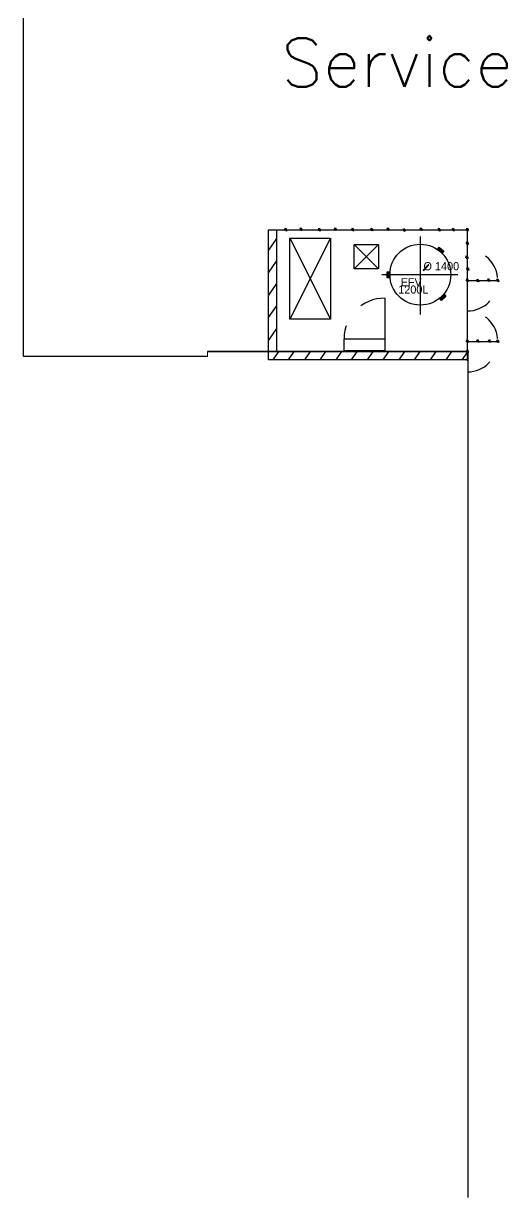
# Model space of a CAD drawing. Header units: metres. Extents: x -8 to 247, y -4 to 148.
# Drawn here: x 126.51 to 138.28, y 38.1 to 67.01 of the extents above; entities that cross this region are included whole.
import ezdxf

# ---------------------------------------------------------------- set-up
doc = ezdxf.new("R2010")
doc.units = ezdxf.units.M
doc.header["$LTSCALE"] = 5
for name, pattern in [('CACHÉ', [0.25, 0.125, -0.125]), ('DISCONTINU', [0.75, 0.5, -0.25]), ('MIXTE', [1, 0.5, -0.25, 0, -0.25])]:
    doc.linetypes.add(name, pattern=pattern)
for name, color, linetype, lineweight in [('00_tx_rep_local', 7, 'Continuous', 5), ('800 Espace-vert', 8, 'Continuous', 5), ('A_MURS_STRU', 7, 'Continuous', 35)]:
    doc.layers.add(name, color=color, linetype=linetype, lineweight=lineweight)
doc.layers.add('A_MURS_CLOI', color=7, linetype='Continuous')
doc.layers.add('limite de propriété', color=7, linetype='Continuous')
doc.styles.add('SIMPLEX', font='SIMPLEX')

msp = doc.modelspace()

# ---------------------------------------------------------------- linework, layer by layer
at = {"layer": '800 Espace-vert', "color": 8, "linetype": 'Continuous'}
for p, q in [((137.451, 58.934), (131.043, 58.929)), ((131.043, 58.929), (131.043, 58.809))]:
    msp.add_line(p, q, dxfattribs=at)
at = {"layer": '800 Espace-vert', "color": 8}
for p, q in [((131.043, 58.929), (131.043, 58.809)), ((132.543, 58.929), (131.043, 58.929))]:
    msp.add_line(p, q, dxfattribs=at)
at = {"layer": 'A_MURS_CLOI', "color": 8, "linetype": 'Continuous'}
for p, q in [((132.543, 58.729), (132.543, 61.929)), ((132.971, 61.928), (132.931, 61.926)), ((132.932, 61.934), (133.001, 61.923)), ((132.971, 61.928), (132.939, 61.947)), ((132.971, 61.928), (132.94, 61.912)), ((132.971, 61.928), (132.955, 61.966)), ((132.971, 61.928), (132.957, 61.896)), ((132.971, 61.928), (132.98, 61.969)), ((132.971, 61.928), (133.006, 61.945)), ((132.971, 61.928), (133.006, 61.931)), ((132.971, 61.928), (132.988, 61.898)), ((132.971, 61.928), (133.002, 61.911)), ((133.346, 61.938), (133.306, 61.936)), ((133.308, 61.944), (133.376, 61.933)), ((133.346, 61.938), (133.314, 61.957)), ((133.346, 61.938), (133.315, 61.922)), ((133.346, 61.938), (133.33, 61.976)), ((133.346, 61.938), (133.332, 61.906)), ((133.346, 61.938), (133.355, 61.979)), ((133.346, 61.938), (133.381, 61.955)), ((133.346, 61.938), (133.381, 61.941)), ((133.346, 61.938), (133.364, 61.908)), ((133.346, 61.938), (133.377, 61.921)), ((133.8, 61.928), (133.76, 61.926)), ((133.762, 61.934), (133.83, 61.923)), ((133.8, 61.928), (133.769, 61.947)), ((133.8, 61.928), (133.77, 61.912)), ((133.8, 61.928), (133.784, 61.966)), ((133.8, 61.928), (133.786, 61.896)), ((133.8, 61.928), (133.809, 61.969)), ((133.8, 61.928), (133.835, 61.945)), ((133.8, 61.928), (133.835, 61.931)), ((133.8, 61.928), (133.818, 61.898)), ((133.8, 61.928), (133.831, 61.911)), ((134.195, 61.938), (134.155, 61.936)), ((134.157, 61.944), (134.225, 61.933)), ((134.195, 61.938), (134.164, 61.957)), ((134.195, 61.938), (134.164, 61.922)), ((134.195, 61.938), (134.179, 61.976)), ((134.195, 61.938), (134.181, 61.906)), ((134.195, 61.938), (134.204, 61.979)), ((134.195, 61.938), (134.23, 61.955)), ((134.195, 61.938), (134.23, 61.941)), ((134.195, 61.938), (134.213, 61.908)), ((134.195, 61.938), (134.226, 61.921)), ((134.62, 61.928), (134.579, 61.926)), ((134.581, 61.934), (134.65, 61.923)), ((134.62, 61.928), (134.588, 61.947)), ((134.62, 61.928), (134.589, 61.912)), ((134.62, 61.928), (134.603, 61.966)), ((134.62, 61.928), (134.605, 61.896)), ((134.62, 61.928), (134.628, 61.969)), ((134.62, 61.928), (134.654, 61.945)), ((134.62, 61.928), (134.654, 61.931)), ((134.62, 61.928), (134.637, 61.898)), ((134.62, 61.928), (134.651, 61.911)), ((135.093, 61.929), (135.053, 61.927)), ((135.054, 61.936), (135.123, 61.925)), ((135.093, 61.929), (135.061, 61.948)), ((135.093, 61.929), (135.062, 61.914)), ((135.093, 61.929), (135.077, 61.967)), ((135.093, 61.929), (135.078, 61.897)), ((135.093, 61.929), (135.101, 61.97)), ((135.093, 61.929), (135.128, 61.946)), ((135.093, 61.929), (135.128, 61.932)), ((135.093, 61.929), (135.11, 61.899)), ((135.093, 61.929), (135.124, 61.913)), ((135.489, 61.938), (135.448, 61.936)), ((135.45, 61.944), (135.519, 61.933)), ((135.489, 61.938), (135.457, 61.957)), ((135.489, 61.938), (135.458, 61.922)), ((135.489, 61.938), (135.472, 61.976)), ((135.489, 61.938), (135.474, 61.906)), ((135.489, 61.938), (135.497, 61.979)), ((135.489, 61.938), (135.523, 61.955)), ((135.489, 61.938), (135.523, 61.941)), ((135.489, 61.938), (135.506, 61.908)), ((135.489, 61.938), (135.519, 61.921)), ((135.883, 61.918), (135.843, 61.916)), ((135.845, 61.924), (135.913, 61.913)), ((135.883, 61.918), (135.852, 61.937)), ((135.883, 61.918), (135.853, 61.902)), ((135.883, 61.918), (135.867, 61.956)), ((135.883, 61.918), (135.869, 61.886)), ((135.883, 61.918), (135.892, 61.959)), ((135.883, 61.918), (135.918, 61.935)), ((135.883, 61.918), (135.918, 61.921)), ((135.883, 61.918), (135.901, 61.888)), ((135.883, 61.918), (135.914, 61.901)), ((136.308, 61.938), (136.268, 61.936)), ((136.269, 61.944), (136.338, 61.933)), ((136.308, 61.938), (136.276, 61.957)), ((136.308, 61.938), (136.277, 61.922)), ((136.308, 61.938), (136.292, 61.976)), ((136.308, 61.938), (136.293, 61.906)), ((136.308, 61.938), (136.316, 61.979)), ((136.308, 61.938), (136.343, 61.955)), ((136.308, 61.938), (136.343, 61.941)), ((136.308, 61.938), (136.325, 61.908)), ((136.308, 61.938), (136.339, 61.921)), ((136.752, 61.928), (136.712, 61.926)), ((136.714, 61.934), (136.782, 61.923)), ((136.752, 61.928), (136.72, 61.947)), ((136.752, 61.928), (136.721, 61.912)), ((136.752, 61.928), (136.736, 61.966)), ((136.752, 61.928), (136.738, 61.896)), ((136.752, 61.928), (136.761, 61.969)), ((136.752, 61.928), (136.787, 61.945)), ((136.752, 61.928), (136.787, 61.931)), ((136.752, 61.928), (136.77, 61.898)), ((136.752, 61.928), (136.783, 61.911)), ((137.098, 61.928), (137.057, 61.926)), ((137.059, 61.934), (137.128, 61.923)), ((137.098, 61.928), (137.066, 61.947)), ((137.098, 61.928), (137.067, 61.912)), ((137.098, 61.928), (137.081, 61.966)), ((137.098, 61.928), (137.083, 61.896)), ((137.098, 61.928), (137.106, 61.969)), ((137.098, 61.928), (137.132, 61.945)), ((137.098, 61.928), (137.132, 61.931)), ((137.098, 61.928), (137.115, 61.898)), ((137.098, 61.928), (137.129, 61.911)), ((137.443, 61.929), (137.403, 61.927)), ((137.404, 61.936), (137.473, 61.925)), ((137.443, 61.929), (137.411, 61.948)), ((137.443, 61.929), (137.412, 61.914)), ((137.443, 61.929), (137.427, 61.967)), ((137.443, 61.929), (137.428, 61.897)), ((137.443, 61.929), (137.451, 61.97)), ((137.443, 61.929), (137.478, 61.946)), ((137.443, 61.929), (137.478, 61.932)), ((137.443, 58.699), (137.443, 61.929)), ((137.443, 61.929), (137.46, 61.899)), ((137.443, 61.929), (137.474, 61.913)), ((132.743, 61.711), (132.543, 61.426)), ((133.07, 61.724), (134.07, 59.724)), ((134.07, 61.724), (133.07, 59.724)), ((137.443, 61.592), (137.403, 61.59)), ((137.405, 61.599), (137.473, 61.588)), ((137.443, 61.592), (137.411, 61.611)), ((137.443, 61.592), (137.412, 61.577)), ((137.443, 61.592), (137.427, 61.63)), ((137.443, 61.592), (137.429, 61.56)), ((137.443, 61.592), (137.452, 61.633)), ((137.443, 61.592), (137.478, 61.609)), ((137.443, 61.592), (137.478, 61.595)), ((137.443, 61.592), (137.461, 61.562)), ((137.443, 61.592), (137.474, 61.576)), ((134.654, 61.565), (135.254, 60.965)), ((135.254, 61.565), (134.654, 60.965)), ((137.433, 61.247), (137.442, 61.288)), ((132.543, 60.872), (132.743, 61.158)), ((136.358, 60.936), (136.485, 61.076)), ((136.368, 60.928), (136.494, 61.067)), ((136.485, 61.076), (136.494, 61.067)), ((137.433, 61.247), (137.393, 61.245)), ((137.395, 61.253), (137.463, 61.242)), ((137.433, 61.247), (137.402, 61.266)), ((137.433, 61.247), (137.403, 61.231)), ((137.433, 61.247), (137.417, 61.285)), ((137.433, 61.247), (137.419, 61.215)), ((137.433, 61.247), (137.468, 61.264)), ((137.433, 61.247), (137.468, 61.25)), ((137.433, 61.247), (137.451, 61.217)), ((137.433, 61.247), (137.464, 61.23)), ((137.453, 60.961), (137.437, 60.999)), ((137.453, 60.961), (137.462, 61.002)), ((136.358, 60.936), (136.368, 60.928)), ((137.453, 60.961), (137.413, 60.958)), ((137.414, 60.967), (137.483, 60.956)), ((137.453, 60.961), (137.421, 60.979)), ((137.453, 60.961), (137.422, 60.945)), ((137.443, 60.679), (137.427, 60.717)), ((137.453, 60.961), (137.439, 60.928)), ((137.443, 60.679), (137.451, 60.72)), ((137.453, 60.961), (137.488, 60.978)), ((137.453, 60.961), (137.488, 60.963)), ((137.453, 60.961), (137.47, 60.93)), ((137.453, 60.961), (137.484, 60.944)), ((137.7, 60.674), (137.684, 60.712)), ((137.7, 60.674), (137.708, 60.715)), ((137.966, 60.684), (137.95, 60.722)), ((137.966, 60.684), (137.975, 60.725)), ((138.193, 60.679), (138.177, 60.717)), ((138.193, 60.679), (138.201, 60.72)), ((132.743, 60.604), (132.543, 60.319)), ((137.443, 60.679), (137.403, 60.677)), ((137.404, 60.686), (137.473, 60.675)), ((137.443, 60.679), (137.411, 60.698)), ((137.443, 60.679), (137.412, 60.664)), ((137.443, 60.679), (137.428, 60.647)), ((137.443, 60.679), (137.478, 60.696)), ((137.443, 60.679), (137.478, 60.682)), ((137.443, 60.679), (138.193, 60.679)), ((137.443, 60.679), (137.46, 60.649)), ((137.443, 60.679), (137.474, 60.663)), ((137.7, 60.674), (137.66, 60.672)), ((137.661, 60.681), (137.73, 60.669)), ((137.7, 60.674), (137.668, 60.693)), ((137.7, 60.674), (137.669, 60.658)), ((137.7, 60.674), (137.685, 60.642)), ((137.7, 60.674), (137.735, 60.691)), ((137.7, 60.674), (137.735, 60.677)), ((137.7, 60.674), (137.717, 60.644)), ((137.7, 60.674), (137.731, 60.657)), ((137.966, 60.684), (137.926, 60.682)), ((137.928, 60.69), (137.997, 60.679)), ((137.966, 60.684), (137.935, 60.703)), ((137.966, 60.684), (137.936, 60.668)), ((137.966, 60.684), (137.952, 60.652)), ((137.966, 60.684), (138.001, 60.701)), ((137.966, 60.684), (138.001, 60.687)), ((137.966, 60.684), (137.984, 60.654)), ((137.966, 60.684), (137.997, 60.667)), ((138.193, 60.679), (138.153, 60.677)), ((138.154, 60.686), (138.223, 60.675)), ((138.193, 60.679), (138.161, 60.698)), ((138.193, 60.679), (138.162, 60.664)), ((138.193, 60.679), (138.178, 60.647)), ((138.193, 60.679), (138.228, 60.696)), ((138.193, 60.679), (138.228, 60.682)), ((138.193, 60.679), (138.21, 60.649)), ((138.193, 60.679), (138.224, 60.663)), ((132.543, 59.765), (132.743, 60.051)), ((132.743, 59.497), (132.543, 59.212)), ((137.443, 59.179), (137.403, 59.177)), ((137.404, 59.186), (137.473, 59.175)), ((137.443, 59.179), (137.411, 59.198)), ((137.443, 59.179), (137.412, 59.164)), ((137.443, 59.179), (137.427, 59.217)), ((137.443, 59.179), (137.428, 59.147)), ((137.443, 59.179), (137.451, 59.22)), ((137.443, 59.179), (137.478, 59.196)), ((137.443, 59.179), (137.478, 59.182)), ((137.443, 59.179), (138.193, 59.179)), ((137.443, 59.179), (137.46, 59.149)), ((137.443, 59.179), (137.474, 59.163)), ((137.7, 59.184), (137.66, 59.181)), ((137.661, 59.19), (137.73, 59.179)), ((137.7, 59.184), (137.668, 59.202)), ((137.7, 59.184), (137.669, 59.168)), ((137.7, 59.184), (137.684, 59.222)), ((137.7, 59.184), (137.685, 59.151)), ((137.7, 59.184), (137.708, 59.225)), ((137.7, 59.184), (137.735, 59.201)), ((137.7, 59.184), (137.735, 59.186)), ((137.7, 59.184), (137.717, 59.153)), ((137.7, 59.184), (137.731, 59.167)), ((137.986, 59.184), (137.946, 59.181)), ((137.948, 59.19), (138.016, 59.179)), ((137.986, 59.184), (137.954, 59.202)), ((137.986, 59.184), (137.955, 59.168)), ((137.986, 59.184), (137.97, 59.222)), ((137.986, 59.184), (137.972, 59.151)), ((137.986, 59.184), (137.995, 59.225)), ((137.986, 59.184), (138.021, 59.201)), ((137.986, 59.184), (138.021, 59.186)), ((137.986, 59.184), (138.004, 59.153)), ((137.986, 59.184), (138.017, 59.167)), ((138.193, 59.179), (138.153, 59.177)), ((138.154, 59.186), (138.223, 59.175)), ((138.193, 59.179), (138.161, 59.198)), ((138.193, 59.179), (138.162, 59.164)), ((138.193, 59.179), (138.177, 59.217)), ((138.193, 59.179), (138.178, 59.147)), ((138.193, 59.179), (138.201, 59.22)), ((138.193, 59.179), (138.228, 59.196)), ((138.193, 59.179), (138.228, 59.182)), ((138.193, 59.179), (138.21, 59.149)), ((138.193, 59.179), (138.224, 59.163)), ((132.794, 58.929), (132.654, 58.729)), ((132.733, 58.929), (132.743, 58.944)), ((133.041, 58.729), (133.181, 58.929)), ((133.569, 58.929), (133.429, 58.729)), ((133.816, 58.729), (133.956, 58.929)), ((134.344, 58.929), (134.204, 58.729)), ((134.592, 58.729), (134.732, 58.929)), ((135.119, 58.929), (134.979, 58.729)), ((135.367, 58.729), (135.507, 58.929)), ((135.894, 58.929), (135.754, 58.729)), ((136.142, 58.729), (136.282, 58.929)), ((136.67, 58.929), (136.529, 58.729)), ((136.917, 58.729), (137.057, 58.929)), ((137.443, 58.927), (137.305, 58.729)), ((137.443, 58.929), (137.403, 58.927)), ((137.404, 58.936), (137.473, 58.925)), ((137.443, 58.929), (137.411, 58.948)), ((137.443, 58.929), (137.412, 58.914)), ((137.443, 58.929), (137.427, 58.967)), ((137.443, 58.929), (137.428, 58.897)), ((137.443, 58.929), (137.451, 58.97)), ((137.443, 58.929), (137.478, 58.946)), ((137.443, 58.929), (137.478, 58.932)), ((137.443, 58.929), (137.46, 58.899)), ((137.443, 58.929), (137.474, 58.913))]:
    msp.add_line(p, q, dxfattribs=at)
at = {"layer": 'A_MURS_CLOI', "color": 8, "linetype": 'MIXTE'}
for p, q in [((136.284, 61.761), (136.284, 59.846)), ((137.212, 60.823), (135.336, 60.823))]:
    msp.add_line(p, q, dxfattribs=at)
at = {"layer": 'A_MURS_CLOI', "color": 8, "linetype": 'Continuous'}
for points in [[(132.543, 61.929), (137.443, 61.929)], [(132.743, 61.929), (132.743, 58.929)], [(135.407, 60.245), (135.407, 58.945), (134.407, 58.945), (134.407, 59.245), (135.407, 59.245)], [(132.543, 58.929), (137.443, 58.929)], [(137.443, 58.729), (132.543, 58.729)]]:
    msp.add_lwpolyline(points, dxfattribs=at)
for points in [[(133.07, 61.724), (134.07, 61.724), (134.07, 59.724), (133.07, 59.724)], [(134.654, 60.965), (134.654, 61.565), (135.254, 61.565), (135.254, 60.965)]]:
    msp.add_lwpolyline(points, close=True, dxfattribs=at)
at = {"layer": 'A_MURS_CLOI', "color": 8, "linetype": 'MIXTE'}
for points in [[(136.707, 61.444), (136.751, 61.497), (136.865, 61.402), (136.82, 61.349)], [(135.464, 60.897), (135.533, 60.897), (135.535, 60.749), (135.466, 60.749)], [(136.87, 60.341), (136.916, 60.289), (136.806, 60.19), (136.76, 60.241)]]:
    msp.add_lwpolyline(points, close=True, dxfattribs=at)
at = {"layer": 'A_MURS_CLOI', "color": 8, "linetype": 'Continuous'}
msp.add_circle((136.284, 60.823), 0.75, dxfattribs=at)
at = {"layer": 'A_MURS_CLOI', "color": 8, "linetype": 'CACHÉ'}
for centre, radius, start, end in [((137.443, 60.679), 0.75, 270, 90), ((135.407, 59.245), 1, 90, 180), ((137.443, 59.179), 0.75, 270, 90)]:
    msp.add_arc(centre, radius, start, end, dxfattribs=at)
at = {"layer": 'A_MURS_CLOI', "color": 8, "linetype": 'MIXTE'}
for points in [[(136.707, 61.444), (136.751, 61.497), (136.82, 61.349), (136.865, 61.402)], [(135.464, 60.897), (135.533, 60.897), (135.466, 60.749), (135.535, 60.749)], [(136.87, 60.341), (136.916, 60.289), (136.76, 60.241), (136.806, 60.19)]]:
    msp.add_solid(points, dxfattribs=at)
at = {"layer": 'A_MURS_CLOI', "color": 8, "linetype": 'Continuous'}
msp.add_solid([(136.358, 60.936), (136.485, 61.076), (136.368, 60.928), (136.494, 61.067)], dxfattribs=at)
at = {"layer": 'A_MURS_STRU', "color": 8}
msp.add_line((131.043, 58.929), (137.451, 58.934), dxfattribs=at)
at = {"layer": 'limite de propriété', "color": 8, "linetype": 'Continuous'}
for p, q in [((126.511, 58.81), (126.511, 67.699)), ((131.043, 58.809), (126.511, 58.81)), ((137.451, 58.934), (137.451, 38.099))]:
    msp.add_line(p, q, dxfattribs=at)

# ---------------------------------------------------------------- texts
at = {"layer": '00_tx_rep_local', "color": 8, "linetype": 'DISCONTINU', "style": 'SIMPLEX'}
msp.add_text('Service', height=1.2, dxfattribs=at).set_placement((132.857, 65.45))
at = {"layer": 'A_MURS_CLOI', "color": 8, "linetype": 'MIXTE'}
for s, p in [('O 1400', (136.363, 60.932)), ('EFV', (135.8, 60.537)), ('1200L', (135.741, 60.357))]:
    msp.add_text(s, height=0.2, dxfattribs=at).set_placement(p)

doc.saveas('drawing.dxf')
